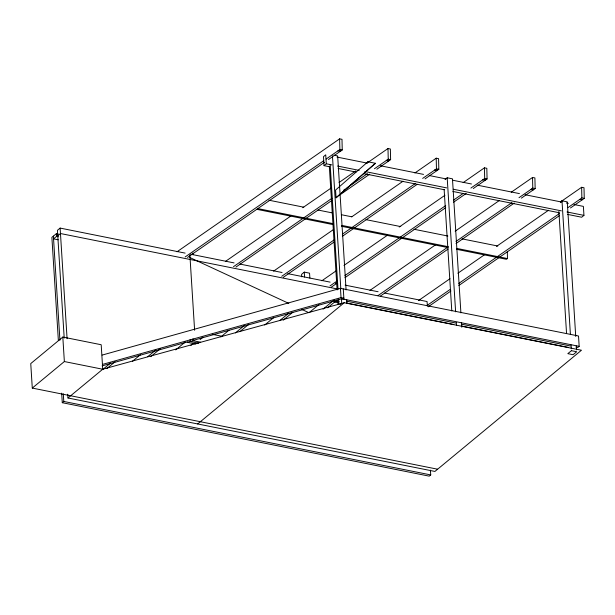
<?xml version="1.0" encoding="UTF-8"?>
<svg xmlns="http://www.w3.org/2000/svg" width="615" height="615" viewBox="0 0 615 615"><rect width="100%" height="100%" fill="white"/><g stroke="black" fill="none" stroke-linecap="round" stroke-linejoin="round"><path stroke-width="0.92" d="M367.916 161.783L335.575 190.058L336.059 197.799L375.404 163.283L367.916 161.783L366.479 162.975M336.059 197.799L375.404 163.283L373.966 164.474M185.123 253.111L60.124 228.088L57.426 230.318L64.206 338.104M58.256 234.031L56.372 233.654L51.883 237.367L58.371 340.579M58.425 236.752L56.549 236.375L53.551 238.851L58.256 239.796M57.772 235.76L60.47 233.531L337.028 288.889M67.742 394.223L67.973 397.99L102.736 369.238L101.198 344.738L62.815 337.058L30.75 363.58L32.288 388.08L437.619 469.207M32.288 388.08L64.36 361.551L102.736 369.238L344.216 302.741L581.467 350.227L434.92 471.444L67.973 397.99M326.296 163.798L325.727 154.819L323.482 156.679L324.051 165.658L326.296 163.798L331.939 164.928M61.677 393.146L62.284 402.702L63.783 401.464L430.723 474.911L430.423 470.129M103.182 369.154L110.554 363.058M106.941 368.485L115.02 361.805M132.433 361.32L140.566 354.594M147.708 356.708L155.841 349.973M150.706 356.662L160.3 348.72M175.713 349.889L185.253 342.002M190.873 345.376L193.072 343.554M200.098 339.58L203.035 337.151M220.931 336.866L229.026 330.17M309.868 278.08L309.56 273.175L304.287 272.122L301.588 274.351L301.742 276.804M235.391 332.923L244.224 325.619M239.858 331.662L248.683 324.366M264.696 325.035L273.544 317.717M445.029 179.565L447.19 177.773L452.463 178.834L460.896 312.874M279.963 320.43L288.781 313.135M283.231 320.161L292.825 312.228M309.284 312.528L318.893 304.586M323.06 309.153L333.407 300.597M327.649 307.792L335.037 301.681M340.379 304.371L341.725 303.249L341.363 297.506M197.669 423.95L344.216 302.741M560.557 201.997L561.995 200.813L567.268 201.866L575.732 336.466M573.98 204.511L583.381 206.394L583.95 215.373L581.698 217.233L567.599 214.412M102.128 355.093L340.449 288.343L578.523 335.998L579.169 346.345L577.823 347.46L575.94 347.083M430.723 474.911L429.224 476.148L62.284 402.702M177.035 251.773L339.618 138.852L341.994 139.321L342.24 149.968L328.456 159.546M185.153 256.955L323.721 160.715M326.088 159.07L339.872 149.499L342.24 149.968M187.529 257.431L324.52 162.283M225.413 261.452L290.918 215.957M302.757 207.732L331.17 187.998M339.057 182.517L355.631 171.008M366.678 163.329L387.988 148.53L390.364 149.007L390.617 159.654L376.834 169.225M233.531 266.641L331.946 198.284M343.754 190.081L345.33 188.99M346.898 187.89L367.37 173.676M374.458 168.756L388.242 159.177L390.617 159.654M235.899 267.11L331.954 200.398M339.826 194.932L369.746 174.153M273.629 271.107L333.607 229.441M351.757 216.834L403.056 181.202M414.894 172.984L436.204 158.186L438.58 158.655L438.833 169.302L425.042 178.88M281.747 276.289L334.491 239.65M342.363 234.184L415.586 183.324M422.674 178.404L436.458 168.833L438.833 169.302M283.331 277.311L334.506 241.764M342.378 236.298L417.17 184.346M321.868 280.763L336.074 270.892M343.962 265.411L387.373 235.261M399.212 227.043L444.983 195.247M463.133 182.64L484.443 167.841L486.819 168.31L487.072 178.957L473.289 188.536M329.986 285.944L337.066 281.024M344.946 275.558L445.721 205.556M453.593 200.09L463.041 193.533M470.913 188.059L484.697 178.488L487.072 178.957M331.57 286.967L337.082 283.138M344.954 277.673L445.729 207.678M453.601 202.204L466.201 193.456M369.946 290.388L435.451 244.885M455.185 231.186L499.38 200.49M511.219 192.264L532.529 177.466L534.904 177.935L535.15 188.582L521.366 198.161M378.064 295.569L448.135 246.899M456.007 241.434L511.911 202.604M518.999 197.684L532.782 188.113L535.15 188.582M380.439 296.046L448.151 249.014M456.023 243.548L514.278 203.081M418.469 300.597L450.003 278.703M457.883 273.229L484.682 254.618M496.505 246.4L548.519 210.268M560.342 202.058L581.629 187.283L583.996 187.752L584.25 198.399L570.466 207.97M427.371 305.24L450.172 289.404M458.821 283.4L559.45 213.505M568.099 207.501L581.875 197.922L584.25 198.399M428.171 306.808L450.972 290.972M458.828 285.514L559.466 215.619M507.313 251.466L507.483 258.561L506.429 259.292L456.499 249.298M102.713 364.349L341.033 297.599L343.854 298.167L193.433 340.295M102.075 365.887L187.898 341.848M200.651 342.217L193.118 340.71L187.352 342.324L195.831 344.023M334.199 300.066L334.314 301.95L337.197 301.135L339.073 301.511M342.486 299.659L343.923 299.251L579.169 346.345M338.465 150.467L340.841 150.944M386.843 160.154L389.21 160.63M435.051 169.802L437.426 170.278M483.298 179.457L485.666 179.934M531.375 189.082L533.751 189.558M337.896 150.867L340.264 151.344M386.266 160.553L388.642 161.022M434.482 170.201L436.858 170.678M482.721 179.857L485.097 180.333M530.807 189.482L533.174 189.958M579.891 199.306L582.259 199.783M334.145 155.203L337.658 155.91L346.091 289.949M337.012 157.079L367.109 163.098M380.27 165.735L423.527 174.391M429.17 175.521L446.09 178.911M452.678 180.226L471.482 183.993M477.125 185.123L519.437 193.594M525.079 194.724L561.756 202.066M566.453 203.004L568.337 203.381M337.581 166.058L359.206 170.386M364.849 171.516L446.659 187.89M453.24 189.212L561.38 210.86M567.022 211.983L583.95 215.373M324.051 165.658L329.694 166.788M338.15 168.487L356.016 172.062M363.542 173.568L444.414 189.751M452.871 191.45L559.135 212.713M268.901 200.206L303.756 207.186M317.886 210.015L332.015 212.844M341.433 214.727L351.795 216.803M365.925 219.632L400.78 226.604M413.972 229.249L447.881 236.037M462.011 238.866L497.812 246.031M257.846 208.593L333.207 223.675M341.686 225.374L448.135 246.684M456.614 248.375L507.483 258.561M256.793 209.323L333.092 224.598M341.571 226.297L448.02 247.599M190.758 254.233L234.069 262.905M239.719 264.035L282.085 272.514M287.735 273.644L330.101 282.124M335.336 283.177L337.627 283.638M345.161 285.145L378.11 291.741M384.706 293.055L427.071 301.535L427.356 306.078M346.675 301.189L455.669 323.006M461.312 324.136L570.305 345.953M346.599 303.018L453.785 324.474M461.312 325.981L568.498 347.437M334.314 301.95L338.073 302.703M212.237 334.322L222.592 336.39M198.699 343.208L190.235 341.517L190.12 339.634M189.728 257.485L288.804 303.395M301.842 309.437L308.792 312.658M576.332 346.007L576.578 349.827M561.995 200.813L570.405 334.452M571.058 344.954L571.304 348.774M558.874 211.422L566.561 333.607M461.496 322.445L461.796 327.234M447.19 177.773L455.623 311.813M456.284 322.345L456.461 325.22M444.13 189.366L451.787 310.959M346.699 299.52L346.937 303.349M343.278 288.912L343.923 299.251M332.446 155.81L340.825 288.889M340.449 288.343L341.033 297.599M330.17 164.743L338.004 289.204M338.604 298.782L338.965 304.525M329.332 166.442L337.105 289.949M337.827 301.442L338.012 304.31M337.128 300.051L337.197 301.135M304.287 272.122L304.594 277.019M192.879 253.049L192.987 254.679M189.874 254.956L194.617 330.27M193.002 338.827L193.118 340.71M60.124 228.088L67.089 338.742M56.372 233.654L56.549 236.375M62.815 337.058L64.36 361.551M53.382 236.129L59.932 340.241M63.299 393.808L63.783 401.464M581.629 187.283L581.875 197.922M532.529 177.466L532.782 188.113M484.443 167.841L484.697 178.488M436.204 158.186L436.458 168.833M387.988 148.53L388.242 159.177M339.618 138.852L339.872 149.499M571.42 350.681L567.83 353.656L573.095 354.709L576.693 351.734L571.42 350.681"/></g></svg>
